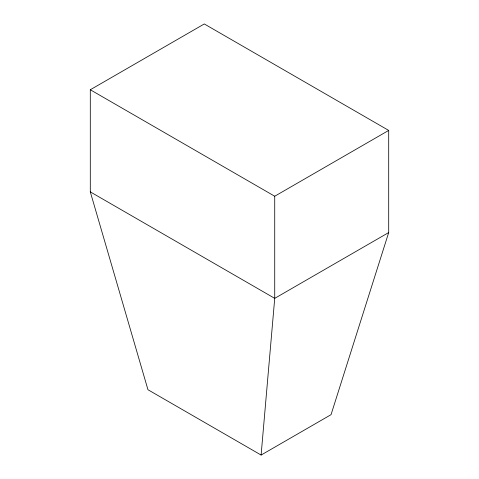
<?xml version="1.0" encoding="UTF-8"?>
<svg xmlns="http://www.w3.org/2000/svg" width="479" height="479" viewBox="0 0 479 479"><rect width="100%" height="100%" fill="white"/><g stroke="black" fill="none" stroke-linecap="round" stroke-linejoin="round"><path stroke-width="0.72" d="M261.109 455.05L274.724 298.357L274.724 196.234L90.297 89.759L90.297 191.875L147.963 389.726L261.109 455.05L331.037 414.676L388.703 232.549L388.703 130.426L204.276 23.95L90.297 89.759M274.724 196.234L388.703 130.426M388.703 232.549L274.724 298.357L90.297 191.875"/></g></svg>
